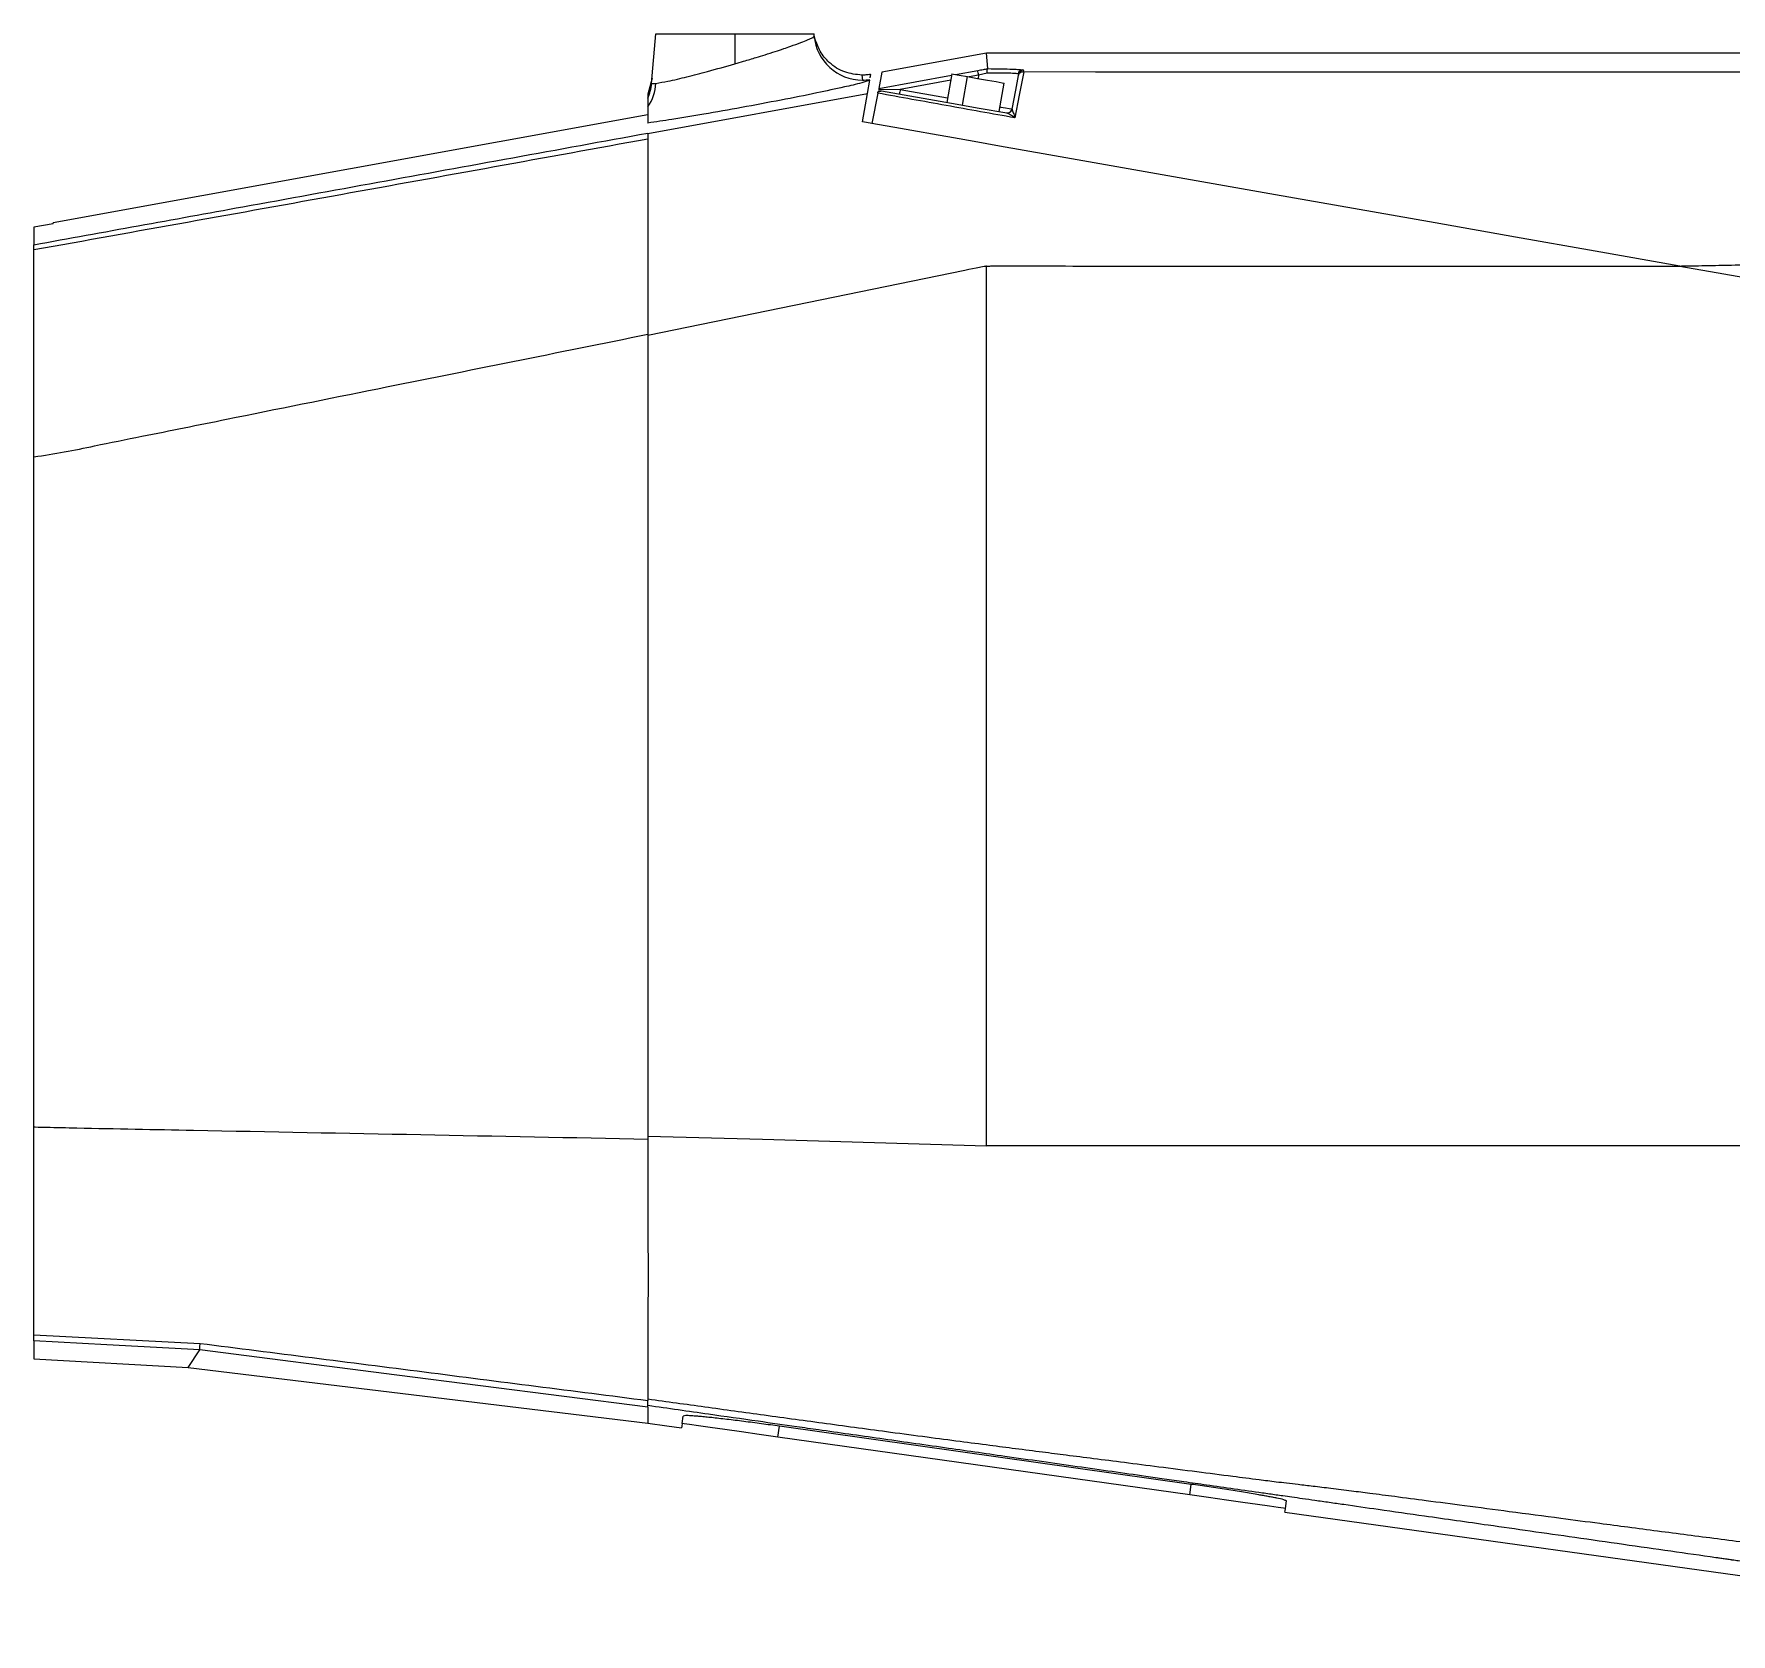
# Model space of a CAD drawing. Header units: millimetres. Extents: x 126 to 938, y 244 to 707.
# Drawn here: x 831.46 to 840.23, y 332.82 to 341.09 of the extents above; entities that cross this region are included whole.
import ezdxf

# ---------------------------------------------------------------- set-up
doc = ezdxf.new("R2010")
doc.units = ezdxf.units.MM

msp = doc.modelspace()

# ---------------------------------------------------------------- linework, layer by layer
at = {"color": 7, "linetype": 'Continuous', "lineweight": 25}
for p, q in [((834.6491, 340.8332), (834.6716, 341.0901)), ((834.6716, 341.0901), (835.0803, 341.0901)), ((835.0803, 341.0901), (835.0803, 340.9358)), ((835.0803, 341.0901), (835.4891, 341.0901)), ((835.49, 341.0794), (835.4891, 341.0901)), ((835.4922, 341.0651), (835.4946, 341.0651)), ((836.3803, 340.9901), (835.84, 340.8919)), ((836.3875, 340.9106), (836.3803, 340.9901)), ((845.2803, 340.9901), (836.3803, 340.9901)), ((834.6515, 340.8606), (834.6303, 340.7795)), ((835.7368, 340.8772), (835.739, 340.8513)), ((835.765, 340.7818), (835.7771, 340.8507)), ((835.7826, 340.8814), (835.7815, 340.8812)), ((835.7815, 340.8812), (835.7818, 340.8773)), ((835.7818, 340.8773), (835.7826, 340.8814)), ((835.84, 340.8919), (835.8237, 340.8081)), ((835.8237, 340.8081), (836.2006, 340.8767)), ((836.196, 340.8509), (835.9352, 340.8034)), ((836.2018, 340.8838), (836.1758, 340.7361)), ((836.2209, 340.8804), (836.3357, 340.9013)), ((836.2564, 340.7218), (836.2824, 340.8696)), ((836.3403, 340.8772), (836.2906, 340.8681)), ((836.3403, 340.8772), (836.3372, 340.8599)), ((836.3847, 340.8869), (836.3403, 340.8772)), ((836.548, 340.8826), (836.5442, 340.8841)), ((836.5726, 340.9028), (836.5711, 340.8951)), ((836.5711, 340.8951), (836.5737, 340.8951)), ((836.5737, 340.8951), (836.9438, 340.895)), ((836.9438, 340.895), (837.3316, 340.895)), ((837.3316, 340.895), (840.1063, 340.895)), ((834.6303, 340.5757), (835.765, 340.7818)), ((834.6303, 340.7795), (834.6303, 340.7577)), ((834.6491, 340.8332), (834.6717, 340.8347)), ((835.7392, 340.6353), (835.765, 340.7818)), ((835.819, 340.7838), (835.7884, 340.6267)), ((835.8218, 340.7985), (835.8379, 340.7956)), ((835.8228, 340.8038), (835.9352, 340.8034)), ((835.9352, 340.8034), (836.18, 340.7602)), ((836.4466, 340.6883), (836.4727, 340.836)), ((834.6303, 340.7577), (834.6303, 340.7125)), ((834.6303, 340.7125), (834.6303, 340.6291)), ((836.5128, 340.7016), (836.5133, 340.6994)), ((834.6303, 340.6719), (831.5553, 340.1128)), ((834.6303, 340.5757), (834.6303, 339.8418)), ((831.5553, 340.1087), (831.4553, 340.0904)), ((831.4553, 340.0904), (831.4553, 340.0002)), ((831.5553, 340.1087), (831.5553, 340.1128)), ((831.4553, 339.9732), (831.4553, 340.0002)), ((831.4553, 338.9034), (831.4553, 339.9732)), ((836.3687, 339.8877), (836.3271, 339.8792)), ((836.3803, 335.3408), (836.3803, 339.8892)), ((837.3748, 339.8901), (839.9656, 339.8901)), ((839.9656, 339.8901), (848.0501, 338.4646)), ((834.6303, 339.8368), (834.6303, 339.5373)), ((836.2611, 339.8657), (835.7305, 339.7568)), ((836.3271, 339.8792), (836.2898, 339.8715)), ((835.7303, 339.7567), (834.6303, 339.5312)), ((834.6303, 339.5373), (834.6303, 339.5312)), ((834.6303, 339.5312), (834.6303, 335.3911)), ((831.4553, 335.4367), (831.4553, 338.9034)), ((831.4553, 334.364), (831.4553, 335.4367)), ((834.6303, 335.3911), (835.2221, 335.3744)), ((834.6303, 335.3911), (834.6303, 335.3743)), ((834.6303, 335.3743), (834.6303, 334.8737)), ((835.2221, 335.3744), (836.3803, 335.3408)), ((836.5495, 335.3401), (836.3803, 335.3408)), ((841.5441, 335.3401), (836.5495, 335.3401)), ((834.6303, 334.4692), (834.6303, 334.0241)), ((831.4553, 334.364), (832.3144, 334.3192)), ((831.4553, 334.3317), (831.4553, 334.364)), ((831.4553, 334.3317), (831.4553, 334.2387)), ((832.252, 334.1953), (832.3127, 334.2851)), ((831.4553, 334.2387), (832.252, 334.1953)), ((832.252, 334.1953), (834.6303, 333.9063)), ((834.6303, 333.9887), (834.6303, 334.0241)), ((834.6303, 333.9887), (834.6303, 333.907)), ((834.8076, 333.9046), (834.813, 333.9435)), ((835.3027, 333.835), (835.3105, 333.8908)), ((837.4318, 333.5358), (835.3027, 333.835)), ((837.4318, 333.5358), (837.4394, 333.5904)), ((837.9269, 333.4662), (837.9323, 333.5046))]:
    msp.add_line(p, q, dxfattribs=at)
at = {"color": 7, "linetype": 'Continuous', "lineweight": 25, "flags": 128}
for points in [[(836.2018, 340.8838), (836.2109, 340.8822), (836.2392, 340.8772), (836.2824, 340.8696)], [(836.2824, 340.8696), (836.334, 340.8605), (836.3861, 340.8513), (836.4307, 340.8434), (836.4611, 340.8381), (836.4726, 340.836), (836.4727, 340.836)], [(836.5128, 340.7016), (836.5319, 340.7998), (836.5466, 340.8754)], [(836.5737, 340.895), (836.5505, 340.7738), (836.528, 340.6562)], [(835.8379, 340.7956), (836.1997, 340.7318), (836.3423, 340.7067), (836.4856, 340.6814)], [(836.4509, 340.7125), (836.455, 340.7118), (836.4796, 340.7074), (836.4978, 340.7042), (836.5091, 340.7022), (836.5128, 340.7016)], [(835.7884, 340.6267), (835.7608, 340.6315), (835.7392, 340.6353)], [(839.9656, 339.8901), (839.5288, 339.9671), (839.117, 340.0398), (838.7016, 340.113), (838.2786, 340.1876), (837.8755, 340.2587), (836.7038, 340.4653), (836.5764, 340.4877), (836.4477, 340.5104), (836.3174, 340.5334), (836.2107, 340.5521), (836.1011, 340.5715), (836.0237, 340.5852), (835.9354, 340.6008), (835.7884, 340.6267)], [(837.3486, 339.8901), (837.3633, 339.8901), (837.3748, 339.8901)], [(834.6303, 339.8417), (834.6303, 339.8393), (834.6303, 339.8368)], [(832.3127, 334.2851), (831.8326, 334.3112), (831.4553, 334.3317)], [(834.6303, 333.9887), (833.3325, 334.1547), (832.3127, 334.2851)], [(834.6303, 333.9062), (834.7278, 333.8926), (834.8044, 333.8819)], [(834.8076, 333.9046), (834.8058, 333.8919), (834.8044, 333.8819)], [(835.3027, 333.835), (835.2061, 333.8486), (835.1132, 333.8616), (835.0276, 333.8737), (834.9526, 333.8842), (834.891, 333.8929), (834.8452, 333.8993), (834.8171, 333.9033), (834.8076, 333.9046)], [(837.4394, 333.5904), (836.2473, 333.7587), (835.3105, 333.8908)], [(837.9269, 333.4662), (837.9174, 333.4675), (837.8892, 333.4715), (837.8435, 333.4779), (837.7819, 333.4866), (837.7069, 333.4971), (837.6213, 333.5092), (837.5284, 333.5222), (837.4318, 333.5358)], [(837.9242, 333.4473), (840.6723, 333.0643), (842.4519, 332.8162)]]:
    msp.add_lwpolyline(points, dxfattribs=at)
at = {"color": 7, "linetype": 'Continuous', "lineweight": 25}
for centre, radius, start, end in [((835.7389, 341.1012), 0.2499, 185.01286, 270.02315), ((835.739, 341.1015), 0.2502, 270.0071, 278.91134), ((835.2277, 340.6805), 1.1298, 10.02655, 11.27294), ((836.5687, 340.8795), 0.0249, 90.88284, 169.43538), ((836.5726, 340.8778), 0.025, 89.98926, 168.95493), ((834.4156, 340.8533), 0.2568, 326.7489, 355.84542), ((834.4003, 340.8549), 0.2497, 337.08213, 355.00244), ((848.2459, 338.6191), 12.5031, 169.93856, 170.05112), ((836.4883, 340.7063), 0.025, 260.0058, 348.98917), ((836.4895, 340.7057), 0.0245, 260.76067, 345.26364)]:
    msp.add_arc(centre, radius, start, end, dxfattribs=at)
for points, knots in [([(835.0803, 340.9358), (835.0952, 340.9401), (835.1319, 340.9508), (835.1838, 340.9665), (835.2383, 340.9834), (835.2858, 340.9986), (835.33, 341.0132), (835.3743, 341.0286), (835.4166, 341.0433), (835.4539, 341.0594), (835.4787, 341.0682), (835.4876, 341.0769), (835.49, 341.0794)], [0, 0, 0, 0, 0.1069797, 0.2631816, 0.3738649, 0.5003853, 0.6067774, 0.6941465, 0.8235949, 0.9147612, 0.9763881, 1, 1, 1, 1]), ([(835.4922, 341.0651), (835.4916, 341.0692), (835.4904, 341.0766), (835.4896, 341.084), (835.4893, 341.0872)], [0, 0, 0, 0, 0.560013, 1, 1, 1, 1]), ([(835.7368, 340.8772), (835.7067, 340.8804), (835.6449, 340.8869), (835.5701, 340.9352), (835.5181, 340.9972), (835.5023, 341.0429), (835.4946, 341.0651)], [0, 0, 0, 0, 0.273088, 0.561595, 0.786765, 1, 1, 1, 1]), ([(835.7771, 340.8507), (835.7634, 340.8462), (835.7203, 340.8322), (835.6288, 340.812), (835.4901, 340.7816), (835.3128, 340.7466), (835.1178, 340.71), (834.9295, 340.6768), (834.7681, 340.6498), (834.6717, 340.6354), (834.6303, 340.6291)], [0, 0, 0, 0, 0.037225, 0.116082, 0.240336, 0.401784, 0.579933, 0.749809, 0.892459, 1, 1, 1, 1]), ([(834.6717, 340.8347), (834.692, 340.8382), (834.7458, 340.8474), (834.8343, 340.8689), (834.9502, 340.899), (835.0328, 340.9223), (835.0803, 340.9358)], [0, 0, 0, 0, 0.146907, 0.38878, 0.648345, 1, 1, 1, 1]), ([(835.7815, 340.8812), (835.7732, 340.8799), (835.7584, 340.8776), (835.7434, 340.8773), (835.7368, 340.8772)], [0, 0, 0, 0, 0.560012, 1, 1, 1, 1]), ([(835.7793, 340.863), (835.7796, 340.8644), (835.7804, 340.8692), (835.7812, 340.8739), (835.7818, 340.8773)], [0, 0, 0, 0, 0.292071, 1, 1, 1, 1]), ([(836.3357, 340.9013), (836.3454, 340.9031), (836.3627, 340.9062), (836.3799, 340.9092), (836.3874, 340.9105)], [0, 0, 0, 0, 0.563281, 1, 1, 1, 1]), ([(836.3847, 340.8869), (836.3846, 340.8898), (836.3843, 340.8953), (836.3848, 340.9023), (836.3851, 340.9077), (836.3868, 340.9098), (836.3874, 340.9105)], [0, 0, 0, 0, 0.361883, 0.669441, 0.891192, 1, 1, 1, 1]), ([(836.5442, 340.8841), (836.5377, 340.8847), (836.5192, 340.8865), (836.4857, 340.887), (836.4391, 340.8874), (836.4044, 340.8871), (836.3847, 340.8869)], [0, 0, 0, 0, 0.123326, 0.349205, 0.629197, 1, 1, 1, 1]), ([(836.3874, 340.9105), (836.3874, 340.9105), (836.3875, 340.9106), (836.3875, 340.9106), (836.3875, 340.9106)], [0, 0, 0, 0, 0.792665, 1, 1, 1, 1]), ([(836.3875, 340.9106), (836.4107, 340.9104), (836.4539, 340.91), (836.508, 340.9084), (836.5452, 340.907), (836.5622, 340.905), (836.5683, 340.9044)], [0, 0, 0, 0, 0.384814, 0.715391, 0.898749, 1, 1, 1, 1]), ([(836.5466, 340.8754), (836.5476, 340.8784), (836.5492, 340.8836), (836.555, 340.89), (836.5623, 340.8943), (836.5682, 340.8948), (836.5711, 340.8951)], [0, 0, 0, 0, 0.273619, 0.47442, 0.748912, 1, 1, 1, 1]), ([(836.5683, 340.9044), (836.5696, 340.9043), (836.5712, 340.9042), (836.5723, 340.903), (836.5726, 340.9028)], [0, 0, 0, 0, 0.77957, 1, 1, 1, 1]), ([(840.1063, 340.895), (840.1819, 340.8949), (840.2602, 340.8949), (840.3582, 340.8952), (840.4337, 340.8954), (840.5067, 340.8955), (840.5599, 340.8957)], [0, 0, 0, 0, 0.500078, 0.517817, 0.647745, 1, 1, 1, 1]), ([(835.819, 340.7838), (835.8192, 340.7853), (835.8198, 340.788), (835.8203, 340.7907), (835.8205, 340.792)], [0, 0, 0, 0, 0.537444, 1, 1, 1, 1]), ([(836.528, 340.6562), (836.4093, 340.6774), (836.1729, 340.7198), (835.9366, 340.7625), (835.819, 340.7838)], [0, 0, 0, 0, 0.502204, 1, 1, 1, 1]), ([(835.8205, 340.792), (835.8243, 340.7927), (835.8289, 340.7936), (835.8342, 340.7946), (835.8361, 340.7952), (835.8374, 340.7953), (835.8378, 340.7956), (835.8379, 340.7956)], [0, 0, 0, 0, 0.648425, 0.796675, 0.908886, 0.985225, 1, 1, 1, 1]), ([(836.528, 340.6562), (836.52, 340.6618), (836.5087, 340.6698), (836.4954, 340.6774), (836.4893, 340.6804), (836.4867, 340.6811), (836.4856, 340.6814)], [0, 0, 0, 0, 0.59126, 0.834925, 0.930667, 1, 1, 1, 1]), ([(836.5133, 340.6994), (836.5136, 340.6986), (836.5146, 340.6966), (836.5167, 340.691), (836.5214, 340.6775), (836.5252, 340.6651), (836.528, 340.6562)], [0, 0, 0, 0, 0.059119, 0.148741, 0.389364, 1, 1, 1, 1]), ([(831.4553, 340.0002), (831.8151, 340.0655), (832.4078, 340.1731), (833.2333, 340.3233), (833.9318, 340.4503), (834.3975, 340.535), (834.6303, 340.5773)], [0, 0, 0, 0, 0.3399948, 0.5599958, 0.7799966, 1, 1, 1, 1]), ([(834.6303, 340.5465), (834.1013, 340.4504), (833.0431, 340.2583), (831.9846, 340.0682), (831.4553, 339.9732)], [0, 0, 0, 0, 0.499979, 1, 1, 1, 1]), ([(836.3803, 339.8892), (836.3781, 339.8889), (836.3743, 339.8885), (836.3704, 339.888), (836.3687, 339.8877)], [0, 0, 0, 0, 0.559902, 1, 1, 1, 1]), ([(836.3803, 339.8892), (836.3831, 339.8894), (836.388, 339.8898), (836.3929, 339.89), (836.3951, 339.8901)], [0, 0, 0, 0, 0.559789, 1, 1, 1, 1]), ([(836.3951, 339.8901), (836.3952, 339.8901), (836.3956, 339.8901), (836.3969, 339.8901), (836.4008, 339.8902), (836.4151, 339.8902), (836.4696, 339.8903), (836.6223, 339.8903), (836.9254, 339.8901), (837.1876, 339.8901), (837.3486, 339.8901)], [0, 0, 0, 0, 0.000488, 0.001288, 0.003863, 0.012865, 0.046357, 0.175177, 0.493387, 1, 1, 1, 1]), ([(839.9656, 339.8901), (839.9725, 339.8902), (839.993, 339.8906), (840.0605, 339.8919), (840.1223, 339.893), (840.1726, 339.894), (840.1826, 339.8942), (840.2152, 339.8948), (840.2794, 339.8961), (840.4718, 339.8997), (840.6406, 339.9022), (840.7756, 339.9043)], [0, 0, 0, 0, 0.025639, 0.075859, 0.249995, 0.254528, 0.26224, 0.287145, 0.375001, 0.500005, 1, 1, 1, 1]), ([(836.2898, 339.8715), (836.285, 339.8707), (836.2754, 339.8691), (836.2659, 339.8668), (836.2611, 339.8657)], [0, 0, 0, 0, 0.4999422, 1, 1, 1, 1]), ([(831.4553, 338.9034), (831.5077, 338.9112), (831.6126, 338.9269), (831.7979, 338.9668), (832.078, 339.0222), (832.5665, 339.1214), (833.4388, 339.2969), (834.1649, 339.4434), (834.6303, 339.5373)], [0, 0, 0, 0, 0.049077, 0.098273, 0.175582, 0.313622, 0.560089, 1, 1, 1, 1]), ([(834.6303, 335.3743), (833.847, 335.3895), (832.8627, 335.4086), (831.8254, 335.4286), (831.5527, 335.4345), (831.4787, 335.436), (831.4576, 335.4366), (831.4553, 335.4367)], [0, 0, 0, 0, 0.740124, 0.930093, 0.980053, 0.997825, 1, 1, 1, 1]), ([(834.6303, 334.8737), (834.6305, 334.8075), (834.631, 334.6726), (834.6305, 334.5378), (834.6303, 334.4691)], [0, 0, 0, 0, 0.491195, 1, 1, 1, 1]), ([(832.3127, 334.2851), (832.3128, 334.286), (832.3129, 334.2893), (832.3133, 334.2963), (832.3137, 334.3068), (832.3142, 334.3149), (832.3144, 334.3193)], [0, 0, 0, 0, 0.078906, 0.290827, 0.614845, 1, 1, 1, 1]), ([(832.3144, 334.3193), (832.7004, 334.2702), (833.4724, 334.1721), (834.2443, 334.0734), (834.6303, 334.0241)], [0, 0, 0, 0, 0.5, 1, 1, 1, 1]), ([(834.6303, 334.0323), (834.7283, 334.0186), (834.9288, 333.9907), (835.2367, 333.9484), (835.557, 333.9049), (835.8376, 333.8671), (836.0678, 333.8363), (836.2387, 333.8139), (836.3911, 333.7943), (836.5332, 333.7756), (836.6651, 333.7589), (836.7995, 333.7418), (836.9404, 333.7239), (837.0999, 333.7036), (837.2781, 333.6809), (837.465, 333.6569), (837.6379, 333.6347), (837.7747, 333.6172), (837.8675, 333.6054), (837.9346, 333.5973), (837.9981, 333.5903), (838.0744, 333.5811), (838.1665, 333.5699), (838.2644, 333.5576), (838.3744, 333.5436), (838.5031, 333.527), (838.6662, 333.5057), (838.8638, 333.4798), (839.096, 333.4493), (839.3292, 333.4185), (839.5337, 333.3915), (839.7004, 333.3696), (839.8517, 333.3498), (840.006, 333.3296), (840.1609, 333.3097), (840.3032, 333.291), (840.4227, 333.2754), (840.5404, 333.2591), (840.6825, 333.2389), (840.8721, 333.2115), (841.0865, 333.1804), (841.3046, 333.1487), (841.5148, 333.118), (841.7199, 333.0875), (841.9292, 333.056), (842.07, 333.0343), (842.141, 333.0234)], [0, 0, 0, 0, 0.039157, 0.080154, 0.123, 0.167135, 0.192219, 0.214956, 0.235347, 0.253079, 0.271694, 0.287957, 0.306698, 0.327916, 0.35162, 0.377814, 0.402512, 0.420646, 0.432406, 0.439513, 0.447423, 0.457684, 0.469932, 0.484169, 0.496718, 0.513838, 0.535539, 0.561831, 0.592731, 0.628259, 0.654941, 0.674378, 0.694822, 0.715354, 0.735973, 0.756648, 0.772147, 0.783679, 0.803692, 0.828965, 0.85954, 0.889457, 0.916207, 0.943599, 0.971548, 1, 1, 1, 1]), ([(842.1035, 332.9266), (842.0265, 332.9379), (841.8716, 332.9605), (841.6381, 332.9946), (841.3901, 333.0308), (841.1224, 333.0698), (840.848, 333.1098), (840.5921, 333.1472), (840.4198, 333.1723), (840.3158, 333.1874), (840.2751, 333.1933), (840.2465, 333.1975), (840.2274, 333.2003), (840.213, 333.2024), (840.1926, 333.2053), (840.1733, 333.2081), (840.0814, 333.2212), (839.9155, 333.2449), (839.6724, 333.2796), (839.43, 333.3141), (839.1972, 333.3473), (838.9383, 333.3842), (838.6762, 333.4215), (838.427, 333.457), (838.2626, 333.4805), (838.1536, 333.496), (838.0824, 333.5062), (838.0178, 333.5154), (837.9626, 333.5233), (837.9174, 333.5297), (837.867, 333.537), (837.783, 333.5489), (837.6628, 333.566), (837.5274, 333.5853), (837.407, 333.6024), (837.3023, 333.6173), (837.1784, 333.6349), (837.0285, 333.6563), (836.8487, 333.6818), (836.6639, 333.7081), (836.4871, 333.7332), (836.32, 333.757), (836.1594, 333.7799), (835.9959, 333.8031), (835.8309, 333.8266), (835.6704, 333.8495), (835.5272, 333.8698), (835.3708, 333.8921), (835.1812, 333.919), (834.9246, 333.9555), (834.7347, 333.9826), (834.6303, 333.9974)], [0, 0, 0, 0, 0.030925, 0.06218, 0.093767, 0.130528, 0.169689, 0.203951, 0.233309, 0.238878, 0.245716, 0.249651, 0.250377, 0.253382, 0.255416, 0.258579, 0.261115, 0.292295, 0.325171, 0.358729, 0.389583, 0.418612, 0.462666, 0.494775, 0.518639, 0.528647, 0.538547, 0.547192, 0.554582, 0.560717, 0.565339, 0.574809, 0.59444, 0.61356, 0.62917, 0.642779, 0.655559, 0.678917, 0.702961, 0.727693, 0.753109, 0.773909, 0.794762, 0.817587, 0.839534, 0.860979, 0.882023, 0.896996, 0.923769, 0.958103, 1, 1, 1, 1]), ([(835.3105, 333.8908), (835.2795, 333.8951), (835.2178, 333.9037), (835.127, 333.9156), (835.0537, 333.9246), (834.9985, 333.931), (834.9623, 333.935), (834.9299, 333.9383), (834.9015, 333.941), (834.8756, 333.9433), (834.8509, 333.9447), (834.8303, 333.9468), (834.8175, 333.9444), (834.813, 333.9435)], [0, 0, 0, 0, 0.187595, 0.373002, 0.548444, 0.629898, 0.705766, 0.767034, 0.82462, 0.876946, 0.922291, 0.972913, 1, 1, 1, 1]), ([(837.9323, 333.5046), (837.9276, 333.5067), (837.9118, 333.5138), (837.887, 333.5176), (837.8598, 333.5234), (837.8365, 333.5278), (837.8127, 333.5321), (837.7708, 333.5395), (837.7077, 333.5501), (837.6219, 333.5636), (837.5315, 333.5773), (837.4702, 333.586), (837.4394, 333.5904)], [0, 0, 0, 0, 0.030647, 0.103575, 0.148985, 0.197114, 0.245901, 0.293572, 0.452492, 0.628837, 0.813964, 1, 1, 1, 1]), ([(837.9242, 333.4473), (837.9247, 333.4508), (837.9256, 333.4571), (837.9265, 333.4634), (837.9269, 333.4662)], [0, 0, 0, 0, 0.55998, 1, 1, 1, 1])]:
    msp.add_open_spline(points, degree=3, knots=knots, dxfattribs=at)

doc.saveas('drawing.dxf')
